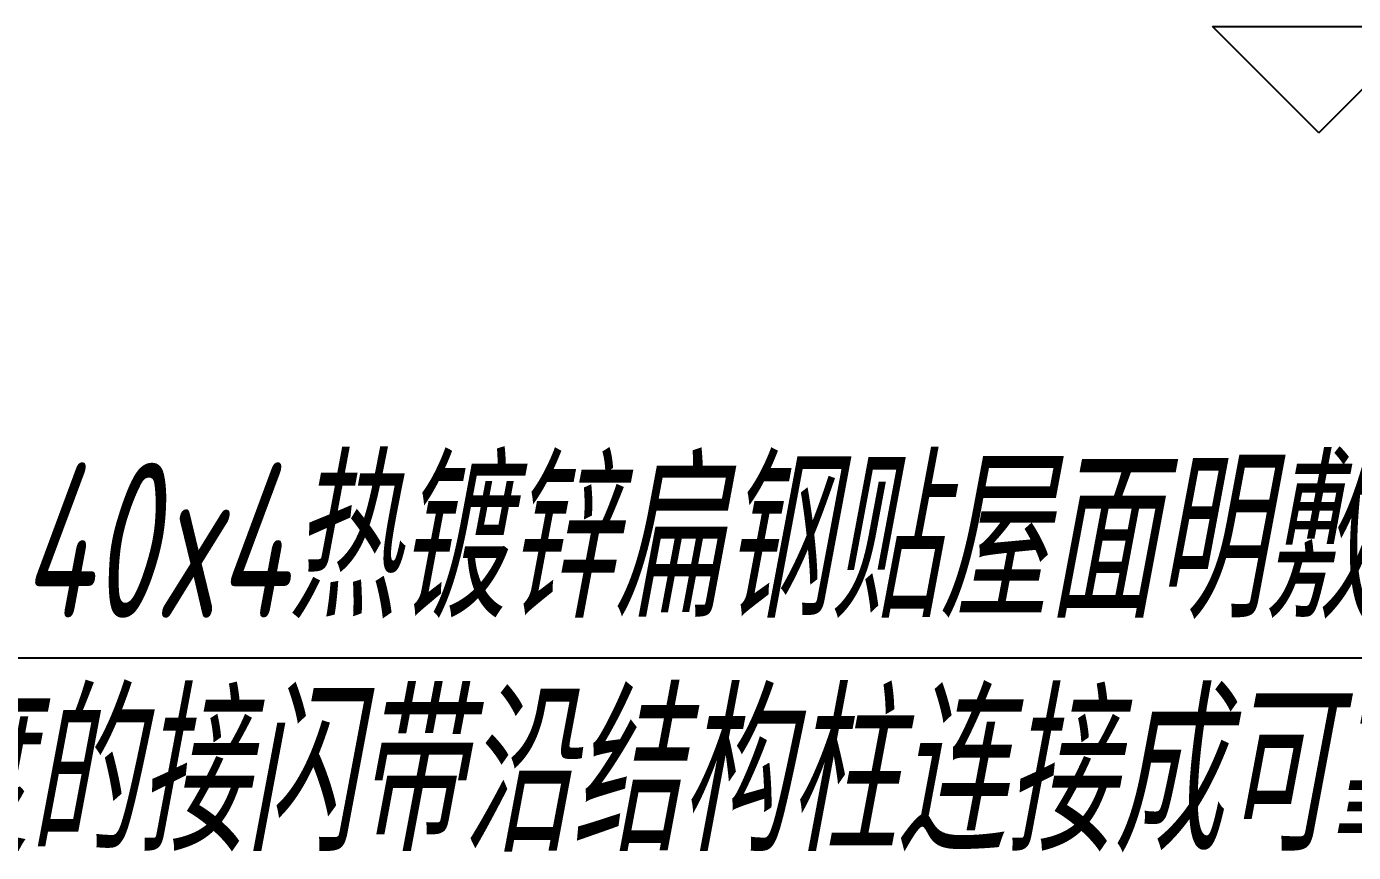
# Model space of a CAD drawing. Extents: x 3753737 to 4713801, y -857380 to 24339.
# Drawn here: x 4565716 to 4568713, y -715628 to -713763 of the extents above; entities that cross this region are included whole.
import ezdxf

# ---------------------------------------------------------------- set-up
doc = ezdxf.new("R2010")
doc.units = 0
doc.header["$LTSCALE"] = 1000
doc.header["$MEASUREMENT"] = 0
for name, color, linetype in [('!!电气', 1, 'CONTINUOUS'), ('DIM-照明', 7, 'CONTINUOUS'), ('DIM_ELEV', 3, 'CONTINUOUS')]:
    doc.layers.add(name, color=color, linetype=linetype)
doc.styles.add('HZTXT', font='gbeitc.shx', dxfattribs={"width": 0.8, "height": 400, "bigfont": 'hztxt.shx'})

# ---------------------------------------------------------------- blocks, each defined once
blk = doc.blocks.new('A$C1F33016B')
at = {"layer": 'DIM_ELEV'}
for p, q in [((15285.9, 4174), (15045.9, 4414)), ((15045.9, 4414), (15938.1, 4414)), ((15285.9, 4174), (15525.9, 4414))]:
    blk.add_line(p, q, dxfattribs=at)

msp = doc.modelspace()

# ---------------------------------------------------------------- block references
at = {"layer": '!!电气'}
msp.add_blockref('A$C1F33016B', (4553348.6, -718177), dxfattribs=at)

# ---------------------------------------------------------------- next in the draw order: linework, layer by layer
at = {"layer": 'DIM-照明'}
msp.add_line((4564366.9, -715188.7), (4570101.4, -715188.7), dxfattribs=at)

# ---------------------------------------------------------------- next in the draw order: texts
at = {"layer": 'DIM-照明', "style": 'HZTXT', "width": 0.7}
for s, p in [('40x4热镀锌扁钢贴屋面明敷', (4565704.5, -715098)), ('不同高度的接闪带沿结构柱连接成可靠的电气通路', (4564737.7, -715625))]:
    msp.add_text(s, height=350, rotation=0.0001, dxfattribs=at).set_placement(p)

doc.saveas('drawing.dxf')
